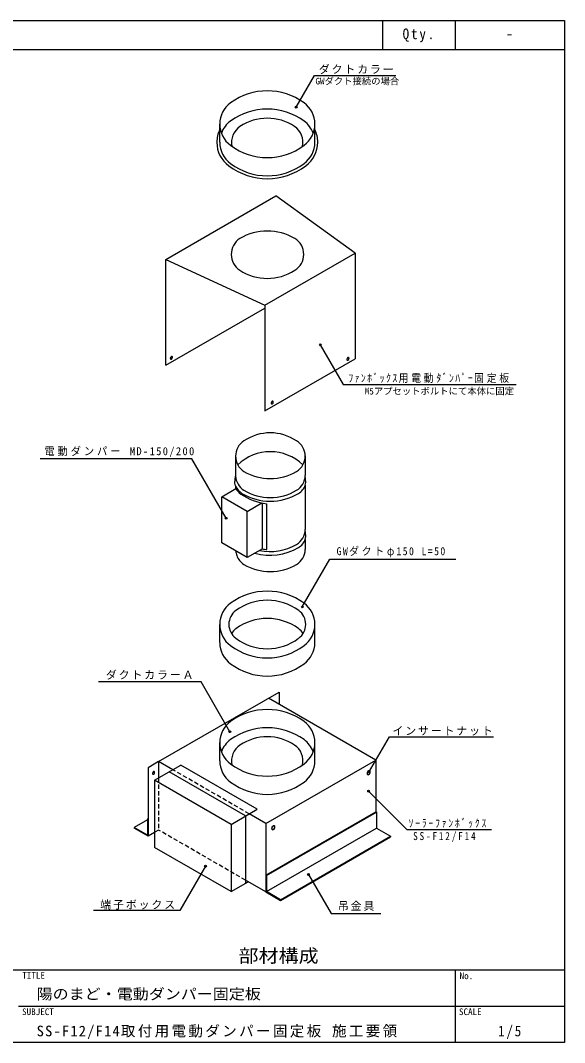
# Model space of a CAD drawing. Units: millimetres at full size, sheet at 1:5; details may follow other scales. Extents: x -3176 to 3044, y -1273 to 1617.
# Drawn here: x 2297 to 3044, y -1273 to 132 of the extents above; entities that cross this region are included whole.
import ezdxf
from ezdxf.enums import TextEntityAlignment as Align

# ---------------------------------------------------------------- set-up
doc = ezdxf.new("R2010")
doc.units = ezdxf.units.MM
doc.header["$LTSCALE"] = 5
doc.header["$PDMODE"] = 32
doc.header["$PDSIZE"] = 2.5
doc.linetypes.add('DASHED1', pattern=[1.8, 1.2, -0.6])
doc.layers.add('0-0', color=7, linetype='Continuous')
doc.layers.add('F-0', color=2, linetype='Continuous')
doc.styles.add('ＭＳ ゴシック', font='')
doc.styles.get('ＭＳ ゴシック').set_extended_font_data('MS Gothic')

msp = doc.modelspace()

# ---------------------------------------------------------------- linework, layer by layer
at = {"layer": '0-0'}
for p, q in [((2570.317, -35.934), (2570.317, -10.934)), ((2700.964, -35.934), (2700.964, -10.934)), ((2496.321, -196.879), (2647.321, -109.7)), ((2756.321, -188.219), (2647.321, -109.7)), ((2496.321, -342.372), (2496.321, -196.879)), ((2496.321, -196.879), (2632.321, -259.811)), ((2496.321, -342.372), (2632.321, -263.852)), ((2632.321, -259.811), (2632.321, -405.303)), ((2632.321, -405.303), (2756.321, -333.711)), ((2592.074, -465.913), (2592.074, -494.689)), ((2687.735, -466.793), (2687.735, -494.008)), ((2572.993, -523.096), (2592.233, -511.988)), ((2592.074, -508.24), (2592.074, -512.079)), ((2687.735, -507.416), (2687.735, -568.347)), ((2607.993, -543.303), (2572.993, -523.096)), ((2572.993, -586.605), (2572.993, -523.096)), ((2607.993, -543.303), (2628.167, -531.656)), ((2628.939, -594.719), (2628.939, -531.809)), ((2634.939, -595.919), (2634.939, -532.746)), ((2607.993, -606.812), (2607.993, -543.303)), ((2607.993, -606.812), (2572.993, -586.605)), ((2687.735, -581.755), (2687.735, -595.884)), ((2628.939, -594.719), (2607.993, -606.812)), ((2570.317, -723.624), (2570.317, -698.867)), ((2700.964, -723.624), (2700.964, -698.867)), ((2570.317, -886.238), (2570.317, -861.238)), ((2700.964, -886.238), (2700.964, -861.238)), ((2480.821, -912.94), (2516.821, -892.156)), ((2505.821, -898.507), (2486.321, -887.248)), ((2486.321, -887.248), (2486.321, -909.765)), ((2621.821, -952.778), (2516.821, -892.156)), ((2784.821, -885.228), (2784.821, -956.242)), ((2585.821, -973.562), (2480.821, -912.94)), ((2480.821, -912.94), (2480.821, -1005.316)), ((2605.821, -962.015), (2500.821, -901.393)), ((2585.821, -973.562), (2621.821, -952.778)), ((2471.021, -967.096), (2452.621, -977.719)), ((2471.821, -965.71), (2471.021, -966.172)), ((2471.021, -966.172), (2471.821, -966.634)), ((2605.821, -962.015), (2605.821, -1054.391)), ((2633.821, -972.407), (2610.821, -959.128)), ((2634.621, -1043.883), (2785.621, -956.704)), ((2784.821, -956.242), (2785.621, -956.704)), ((2785.621, -956.704), (2785.621, -979.336)), ((2785.621, -956.704), (2785.621, -978.874)), ((2471.821, -989.728), (2452.621, -978.643)), ((2633.821, -972.407), (2633.821, -1066.516)), ((2634.621, -1066.054), (2785.621, -978.874)), ((2480.821, -984.532), (2471.821, -989.728)), ((2653.821, -1077.139), (2804.821, -989.959)), ((2653.821, -1078.063), (2804.821, -990.883)), ((2585.821, -1065.938), (2480.821, -1005.316)), ((2633.821, -1066.516), (2605.821, -1050.35)), ((2634.621, -1043.883), (2634.621, -1066.054)), ((2633.821, -1066.516), (2653.821, -1078.063)), ((2653.821, -1077.139), (2634.621, -1066.054)), ((2653.821, -1077.139), (2653.821, -1078.063))]:
    msp.add_line(p, q, dxfattribs=at)
at = {"layer": '0-0', "color": 4}
for p, q in [((2708.418, -314.472), (2739.753, -368.745)), ((2739.753, -368.745), (2977.297, -368.745)), ((2531.767, -471.043), (2323.655, -471.043)), ((2578.951, -552.768), (2531.767, -471.043)), ((2683.716, -674.723), (2721.671, -608.983)), ((2721.671, -608.983), (2894.613, -608.983)), ((2544.575, -777.587), (2403.655, -777.587)), ((2584.18, -846.187), (2544.575, -777.587)), ((2774.821, -902.548), (2803.251, -853.306)), ((2803.251, -853.306), (2946.475, -853.306)), ((2692.068, -1042.489), (2723.118, -1096.269)), ((2723.118, -1096.269), (2791.648, -1096.269))]:
    msp.add_line(p, q, dxfattribs=at)
at = {"layer": '0-0', "linetype": 'DASHED1'}
for p, q in [((2610.821, -959.128), (2505.821, -898.507)), ((2605.821, -1050.35), (2486.321, -981.356))]:
    msp.add_line(p, q, dxfattribs=at)
at = {"layer": '0-0', "color": 4}
for points in [[(2675.249, 12.342), (2700.478, 56.039), (2812.167, 56.039)], [(2774.76, -928.012), (2827.388, -980.639), (2943.532, -980.639)], [(2550.722, -1030.91), (2515.426, -1092.044), (2397.143, -1092.044)]]:
    msp.add_lwpolyline(points, dxfattribs=at)
at = {"layer": '0-0'}
for points in [[(2632.321, -259.811), (2756.321, -188.219), (2756.321, -333.711)], [(2592.074, -508.24), (2591.019, -504.49), (2592.074, -494.689)], [(2687.735, -507.416), (2688.61, -503.534), (2687.735, -494.008)], [(2687.735, -581.755), (2688.61, -577.873), (2687.735, -568.347)], [(2486.321, -887.248), (2651.821, -791.697), (2651.821, -808.44)], [(2633.821, -972.407), (2784.821, -885.228), (2637.321, -800.068)], [(2486.321, -887.248), (2471.821, -895.62), (2471.821, -989.728)], [(2471.021, -966.172), (2471.021, -988.342), (2452.621, -977.719), (2452.621, -978.643)], [(2634.621, -1043.883), (2633.821, -1043.422), (2784.821, -956.242)], [(2585.821, -973.562), (2585.821, -1065.938), (2609.321, -1052.371)], [(2785.621, -978.874), (2804.821, -989.959), (2804.821, -990.883)]]:
    msp.add_lwpolyline(points, dxfattribs=at)
at = {"layer": '0-0', "linetype": 'DASHED1'}
msp.add_lwpolyline([(2486.321, -909.765), (2486.321, -981.356), (2480.821, -984.532)], dxfattribs=at)
at = {"layer": '0-0'}
for centre, radius, start, end in [((2635.571, -51.147), 85.804, 53.94596, 126.05404), ((2606.502, -10.934), 36.185, 126.31747, 233.68253), ((2664.976, -10.934), 35.987, 305.88635, 54.11365), ((2635.571, -76.147), 85.804, 53.94596, 126.05404), ((2606.502, -35.934), 36.185, 126.31747, 159.79106), ((2635.571, -70.322), 67.428, 56.21041, 123.78959), ((2664.976, -35.934), 35.987, 20.32503, 54.11365), ((2606.502, -35.934), 40.185, 154.21873, 180), ((2612.488, -35.934), 26.011, 123.65857, 192.51506), ((2658.672, -35.934), 26.002, 347.49441, 56.37301), ((2664.976, -35.934), 39.987, 0, 25.84613), ((2606.502, -35.934), 40.185, 180, 233.68253), ((2606.502, -35.934), 36.185, 180, 233.68253), ((2635.571, 26.81), 83.82, 232.95213, 307.04787), ((2664.976, -35.934), 35.987, 305.88635, 0), ((2664.976, -35.934), 39.987, 305.88635, 0), ((2635.571, 1.81), 87.82, 232.95213, 307.04787), ((2635.571, 1.81), 83.82, 232.95213, 307.04787), ((2612.089, -190.096), 26.05, 123.20968, 236.79032), ((2635.571, -232.119), 74.148, 59.39478, 120.60522), ((2660.347, -190.096), 25.365, 300.76598, 59.23402), ((2635.571, -154.18), 68.961, 236.81029, 303.18971), ((2505.156, -333.039), 2.836, 118.07276, 181.92724), ((2503.404, -332.991), 1.092, 187.50586, 292.49414), ((2504.349, -331.354), 0.974, 357.18103, 122.81897), ((2502.829, -331.683), 2.52, 293.17984, 8.59966), ((2747.656, -334.482), 2.836, 118.07276, 181.92724), ((2745.904, -334.435), 1.092, 187.50586, 292.49414), ((2746.849, -332.798), 0.974, 357.18103, 122.81897), ((2745.329, -333.127), 2.52, 293.17984, 8.59966), ((2643.656, -394.526), 2.836, 118.07276, 181.92724), ((2642.849, -392.842), 0.974, 357.18103, 122.81897), ((2641.329, -393.171), 2.52, 293.17984, 8.59966), ((2641.904, -394.479), 1.092, 187.50586, 292.49414), ((2639.652, -500.037), 64.653, 55.89704, 124.10296), ((2617, -467.431), 24.959, 123.01385, 236.98615), ((2663.326, -467.431), 24.416, 301.00006, 58.99994), ((2639.652, -526.018), 64.653, 46.01447, 133.66175), ((2639.652, -427.343), 70.972, 239.28537, 300.71463), ((2617, -493.412), 24.959, 182.93353, 236.98615), ((2663.326, -493.412), 24.416, 301.00006, 358.60061), ((2617.362, -495.806), 28.179, 206.18221, 234.12356), ((2623.084, -490.901), 37.368, 214.35385, 230.03795), ((2644.588, -451.254), 82.062, 236.32156, 263.24694), ((2639.652, -453.324), 75.972, 239.28537, 300.71463), ((2639.652, -453.324), 70.972, 239.28537, 300.71463), ((2668.99, -501.365), 19.698, 298.71976, 342.1093), ((2663.326, -567.751), 24.416, 301.00006, 358.60061), ((2639.652, -527.663), 70.972, 257.9668, 300.71463), ((2668.99, -575.704), 19.698, 298.71976, 342.1093), ((2617, -595.287), 24.959, 185.47363, 200.54411), ((2617, -595.287), 24.959, 200.54411, 236.98615), ((2639.652, -527.663), 75.972, 253.93752, 300.71463), ((2644.588, -532.083), 64.562, 255.97183, 261.40411), ((2663.326, -595.287), 24.416, 301.00006, 358.60061), ((2639.652, -555.2), 70.972, 239.28537, 300.71463), ((2635.571, -738.837), 85.804, 53.94596, 126.05404), ((2606.502, -698.624), 36.185, 126.31747, 233.68253), ((2635.571, -738.837), 73.304, 53.94596, 126.05404), ((2664.976, -698.624), 35.987, 305.88635, 54.11365), ((2606.502, -698.624), 23.685, 126.31747, 233.68253), ((2664.976, -698.624), 23.487, 305.88635, 54.11365), ((2635.571, -763.837), 73.304, 53.94596, 126.05404), ((2606.502, -723.624), 23.685, 126.31747, 148.14614), ((2664.976, -723.624), 23.487, 32.15448, 54.11365), ((2606.502, -723.624), 36.185, 180.38457, 233.68253), ((2635.571, -660.881), 83.82, 232.95213, 307.04787), ((2635.571, -660.881), 71.32, 232.95213, 307.04787), ((2664.976, -723.624), 35.987, 305.88635, 359.61332), ((2635.571, -685.881), 83.82, 232.95213, 307.04787), ((2635.571, -901.451), 85.804, 53.94596, 126.05404), ((2606.502, -861.238), 36.185, 126.31747, 233.68253), ((2635.571, -926.451), 85.804, 53.94596, 126.05404), ((2664.976, -861.238), 35.987, 305.88635, 54.11365), ((2635.571, -920.626), 67.428, 56.21041, 123.78959), ((2606.502, -886.238), 36.185, 126.31747, 159.79106), ((2612.488, -886.238), 26.011, 123.65857, 192.51506), ((2658.672, -886.238), 26.002, 347.49441, 56.37301), ((2664.976, -886.238), 35.987, 20.32503, 54.11365), ((2606.502, -886.238), 36.185, 180, 233.68253), ((2635.571, -823.495), 83.82, 232.95213, 307.04787), ((2664.976, -886.238), 35.987, 305.88635, 0), ((2480.656, -903.607), 2.836, 118.07276, 181.92724), ((2478.904, -903.56), 1.092, 187.50586, 292.49414), ((2479.849, -901.923), 0.974, 357.18103, 122.81897), ((2478.329, -902.252), 2.52, 293.17984, 8.59966), ((2776.21, -903.35), 3.657, 114.05031, 185.94969), ((2774.17, -903.676), 1.599, 181.13289, 298.86711), ((2776.21, -903.35), 3.407, 114.05031, 185.94969), ((2774.17, -903.676), 1.349, 181.13289, 298.86711), ((2775.476, -901.414), 1.595, 0.87973, 119.12027), ((2775.476, -901.414), 1.345, 0.87973, 119.12027), ((2773.161, -901.59), 3.666, 296.93269, 3.06731), ((2773.161, -901.59), 3.916, 296.93269, 3.06731), ((2635.571, -848.495), 83.82, 232.95213, 307.04787), ((2645.21, -978.983), 3.657, 114.05031, 185.94969), ((2643.17, -979.309), 1.599, 181.13289, 298.86711), ((2645.21, -978.983), 3.407, 114.05031, 185.94969), ((2643.17, -979.309), 1.349, 181.13289, 298.86711), ((2644.476, -977.047), 1.595, 0.87973, 119.12027), ((2644.476, -977.047), 1.345, 0.87973, 119.12027), ((2642.161, -977.222), 3.666, 296.93269, 3.06731), ((2642.161, -977.222), 3.916, 296.93269, 3.06731)]:
    msp.add_arc(centre, radius, start, end, dxfattribs=at)
at = {"layer": '0-0', "color": 5}
for p in [(2675.249, 12.342), (2708.418, -314.472), (2578.951, -552.768), (2683.716, -674.723), (2584.18, -846.187), (2774.76, -928.012), (2550.722, -1030.91), (2692.068, -1042.489)]:
    msp.add_point(p, dxfattribs=at)
at = {"layer": 'F-0', "color": 5}
for p, q in [((1023.825, 131.523), (3043.825, 131.523)), ((2793.825, 131.523), (2793.825, 91.523)), ((2893.825, 131.523), (2893.825, 91.523)), ((3043.825, 131.523), (3043.825, -1273.477)), ((1023.825, 91.523), (3043.825, 91.523)), ((1023.825, -1173.477), (3043.825, -1173.477)), ((3043.825, -1273.477), (1023.825, -1273.477))]:
    msp.add_line(p, q, dxfattribs=at)
at = {"layer": 'F-0'}
for p, q in [((2893.825, -1173.477), (2893.825, -1273.477)), ((2293.825, -1223.477), (3043.825, -1223.477))]:
    msp.add_line(p, q, dxfattribs=at)

# ---------------------------------------------------------------- texts
at = {"layer": '0-0', "color": 4, "style": 'ＭＳ ゴシック'}
for s, p in [('GWダクト接続の場合', (2701.718, 40.763)), ('M5アプセットボルトにて本体に固定', (2769.49, -385.383))]:
    msp.add_text(s, height=9.164, dxfattribs=at).set_placement(p, align=Align.BOTTOM_LEFT)
at = {"layer": '0-0', "color": 3, "style": 'ＭＳ ゴシック', "width": 1.1}
msp.add_text('部材構成', height=18.33, dxfattribs=at).set_placement((2596.106, -1168.829), align=Align.BOTTOM_LEFT)
at = {"layer": '0-0', "char_height": 11, "attachment_point": 7, "style": 'ＭＳ ゴシック'}
for s, insert in [('\\T1.17;ダクトカラー', (2706.327, 57.789)), ('\\T1.28;\\W0.9;ﾌｧﾝﾎﾞｯｸｽ用電動ﾀﾞﾝﾊﾟｰ固定板', (2746.815, -366.853)), ('\\T1.27;\\W0.95;電動ダンパー\\~MD-150/200', (2329.273, -468.763)), ('\\T1.28;\\W0.9;GWダクトφ150\\~L=50', (2730.752, -606.526)), ('\\T1.17;ダクトカラーＡ', (2413.911, -774.603)), ('\\T1.17;インサートナット', (2807.452, -851.656)), ('\\T1.39;\\W0.85;ｿｰﾗｰﾌｧﾝﾎﾞｯｸｽ', (2829.696, -978.445)), ('\\T1.39;\\W0.85;SS-F12/F14', (2835.852, -997.793)), ('\\T1.17;端子ボックス', (2406.201, -1090.758)), ('\\T1.17;吊金具', (2732.494, -1092.464))]:
    msp.add_mtext(s, dxfattribs=dict(at, insert=insert))
at = {"layer": 'F-0', "color": 7, "style": 'ＭＳ ゴシック'}
msp.add_text('-', height=14.66, dxfattribs=at).set_placement((2963.325, 101.523), align=Align.BOTTOM_LEFT)
at = {"layer": 'F-0', "color": 4, "style": 'ＭＳ ゴシック'}
for s, p in [('TITLE', (2299.086, -1188.373)), ('No.', (2899.711, -1189.058)), ('SUBJECT', (2298.825, -1238.477)), ('SCALE', (2898.825, -1238.477))]:
    msp.add_text(s, height=9.164, dxfattribs=at).set_placement(p, align=Align.BOTTOM_LEFT)
at = {"layer": 'F-0', "color": 7, "style": 'ＭＳ ゴシック', "width": 1.1}
msp.add_text('陽のまど・電動ダンパー固定板', height=14.66, dxfattribs=at).set_placement((2318.825, -1218.477), align=Align.BOTTOM_LEFT)
at = {"layer": 'F-0', "color": 7, "char_height": 14.66, "attachment_point": 7, "style": 'ＭＳ ゴシック'}
for s, insert in [('\\T1.28;\\W0.9;Qty.', (2821.45, 101.523)), ('\\T1.28;\\W0.9;Qty.', (2821.45, 101.523)), ('\\T1.16;SS-F12/F14取付用電動ダンパー固定板\\~施工要領', (2318.825, -1268.477)), ('\\T1.27;\\W0.9;1/5', (2952.575, -1268.477))]:
    msp.add_mtext(s, dxfattribs=dict(at, insert=insert))

doc.saveas('drawing.dxf')
